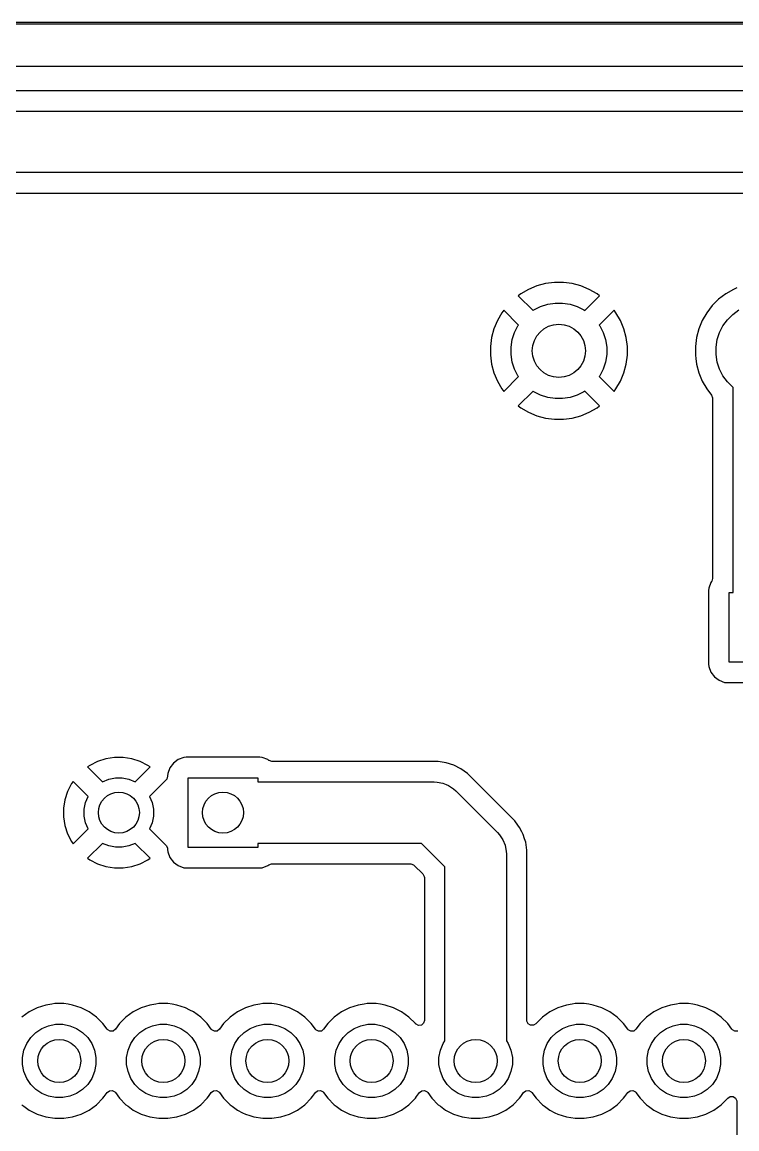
# Model space of a CAD drawing. Header units: millimetres. Extents: x 95 to 195, y -140 to -40.
# Drawn here: x 158.16 to 175.59, y -67 to -39.98 of the extents above; entities that cross this region are included whole.
import ezdxf

# ---------------------------------------------------------------- set-up
doc = ezdxf.new("R2010")
doc.units = ezdxf.units.MM
doc.layers.add('B.Cu', color=153, linetype='CONTINUOUS', true_color=0x4d7fc4)

msp = doc.modelspace()

# ---------------------------------------------------------------- linework, layer by layer
at = {"layer": 'B.Cu', "linetype": 'CONTINUOUS'}
for p, q in [((95, -39.975), (195, -39.975)), ((194.975, -40.025), (95.025, -40.025)), ((99.862014, -41.0505), (190.152974, -41.0505)), ((183.398417, -41.6495), (148.298417, -41.6495)), ((148.2, -42.15), (183.3, -42.15)), ((182.98934, -43.65), (148.95, -43.65)), ((149.5745, -44.1505), (182.730664, -44.1505)), ((170.712043, -46.415234), (170.509801, -46.499004)), ((170.923503, -46.358573), (170.712043, -46.415234)), ((171.140532, -46.330001), (170.923503, -46.358573)), ((171.140549, -46.33), (171.140532, -46.330001)), ((171.359451, -46.33), (171.140549, -46.33)), ((171.359467, -46.330001), (171.359451, -46.33)), ((171.576496, -46.358573), (171.359467, -46.330001)), ((171.787956, -46.415234), (171.576496, -46.358573)), ((171.990198, -46.499004), (171.787956, -46.415234)), ((175.593374, -46.463847), (175.509572, -46.49856)), ((170.3202, -46.608471), (170.25899, -46.655438)), ((170.25899, -46.655438), (170.619729, -47.016177)), ((170.320215, -46.608461), (170.3202, -46.608471)), ((170.509785, -46.499012), (170.320215, -46.608461)), ((170.509801, -46.499004), (170.509785, -46.499012)), ((171.880268, -47.016175), (172.241007, -46.655438)), ((171.990214, -46.499012), (171.990198, -46.499004)), ((172.179782, -46.60846), (171.990214, -46.499012)), ((172.17979, -46.608466), (172.179782, -46.60846)), ((172.241007, -46.655437), (172.17979, -46.608466)), ((172.241007, -46.655438), (172.241007, -46.655437)), ((175.146194, -46.741361), (174.991361, -46.896194)), ((175.146201, -46.741355), (175.146194, -46.741361)), ((175.319929, -46.608049), (175.146201, -46.741355)), ((175.509561, -46.498565), (175.319929, -46.608049)), ((175.509569, -46.498561), (175.509561, -46.498565)), ((175.509572, -46.49856), (175.509569, -46.498561)), ((169.905438, -47.00899), (169.858471, -47.0702)), ((170.266177, -47.369729), (169.905438, -47.00899)), ((170.619729, -47.016177), (170.638677, -47.002411)), ((170.638677, -47.002411), (170.80226, -46.919061)), ((170.80226, -46.919061), (170.976869, -46.862327)), ((170.976869, -46.862327), (171.158203, -46.833607)), ((171.158203, -46.833607), (171.341797, -46.833607)), ((171.341797, -46.833607), (171.523131, -46.862327)), ((171.523131, -46.862327), (171.69774, -46.919061)), ((171.69774, -46.919061), (171.861323, -47.002411)), ((171.861323, -47.002411), (171.880268, -47.016175)), ((172.59456, -47.008991), (172.233822, -47.369728)), ((172.641527, -47.0702), (172.59456, -47.008991)), ((174.991355, -46.896201), (174.858049, -47.069929)), ((174.991361, -46.896194), (174.991355, -46.896201)), ((175.490146, -47.110325), (175.638677, -47.002411)), ((169.749004, -47.259801), (169.665234, -47.462043)), ((169.749012, -47.259785), (169.749004, -47.259801)), ((169.858461, -47.070215), (169.749012, -47.259785)), ((169.858471, -47.0702), (169.858461, -47.070215)), ((172.641532, -47.070208), (172.641527, -47.0702)), ((172.75099, -47.259792), (172.641532, -47.070208)), ((172.750995, -47.259801), (172.75099, -47.259792)), ((172.834765, -47.462043), (172.750995, -47.259801)), ((174.74856, -47.259572), (174.713847, -47.343374)), ((174.748561, -47.259569), (174.74856, -47.259572)), ((174.748565, -47.259561), (174.748561, -47.259569)), ((174.858049, -47.069929), (174.748565, -47.259561)), ((175.252411, -47.388677), (175.360325, -47.240146)), ((175.360325, -47.240146), (175.490146, -47.110325)), ((169.665234, -47.462043), (169.608573, -47.673503)), ((170.112327, -47.726869), (170.169061, -47.55226)), ((170.169061, -47.55226), (170.252411, -47.388677)), ((170.252411, -47.388677), (170.266177, -47.369729)), ((172.233822, -47.369728), (172.247589, -47.388677)), ((172.247589, -47.388677), (172.330939, -47.55226)), ((172.330939, -47.55226), (172.387673, -47.726869)), ((172.891426, -47.673503), (172.834765, -47.462043)), ((174.664758, -47.461884), (174.608084, -47.673399)), ((174.713847, -47.343374), (174.664758, -47.461884)), ((175.112327, -47.726869), (175.169061, -47.55226)), ((175.169061, -47.55226), (175.252411, -47.388677)), ((169.608573, -47.673503), (169.580001, -47.890532)), ((170.083607, -47.908203), (170.112327, -47.726869)), ((172.387673, -47.726869), (172.416393, -47.908203)), ((172.919998, -47.890532), (172.891426, -47.673503)), ((174.608082, -47.67341), (174.5795, -47.890502)), ((174.608084, -47.673399), (174.608082, -47.67341)), ((175.083607, -47.908203), (175.112327, -47.726869)), ((169.580001, -47.890532), (169.58, -47.890548)), ((169.58, -47.890548), (169.58, -48.109451)), ((170.083607, -48.091797), (170.083607, -47.908203)), ((170.112327, -48.273131), (170.083607, -48.091797)), ((172.416393, -48.091797), (172.387673, -48.273131)), ((172.416393, -47.908203), (172.416393, -48.091797)), ((172.92, -47.890548), (172.919998, -47.890532)), ((172.92, -48.109451), (172.92, -47.890548)), ((174.5795, -47.890502), (174.5795, -48.109497)), ((175.083607, -48.091797), (175.083607, -47.908203)), ((175.112327, -48.273131), (175.083607, -48.091797)), ((169.58, -48.109451), (169.580001, -48.109467)), ((169.580001, -48.109467), (169.608573, -48.326496)), ((169.608573, -48.326496), (169.665234, -48.537956)), ((170.169061, -48.44774), (170.112327, -48.273131)), ((172.387673, -48.273131), (172.330939, -48.44774)), ((172.834765, -48.537956), (172.891426, -48.326496)), ((172.891426, -48.326496), (172.919998, -48.109467)), ((172.919998, -48.109467), (172.92, -48.109451)), ((174.5795, -48.109497), (174.590046, -48.189598)), ((174.590046, -48.189598), (174.608083, -48.326598)), ((174.608083, -48.326598), (174.608084, -48.3266)), ((174.608084, -48.3266), (174.664715, -48.537956)), ((175.169061, -48.44774), (175.112327, -48.273131)), ((169.665234, -48.537956), (169.749004, -48.740198)), ((169.905438, -48.991007), (170.266176, -48.630268)), ((170.252411, -48.611323), (170.169061, -48.44774)), ((170.266176, -48.630268), (170.252411, -48.611323)), ((172.247589, -48.611323), (172.233823, -48.63027)), ((172.233823, -48.63027), (172.59456, -48.991007)), ((172.330939, -48.44774), (172.247589, -48.611323)), ((172.750995, -48.740198), (172.834765, -48.537956)), ((174.664715, -48.537956), (174.664759, -48.538117)), ((174.664759, -48.538117), (174.74856, -48.740428)), ((175.252411, -48.611323), (175.169061, -48.44774)), ((175.360325, -48.759854), (175.252411, -48.611323)), ((169.749004, -48.740198), (169.749012, -48.740214)), ((169.749012, -48.740214), (169.85846, -48.929782)), ((172.641537, -48.929785), (172.750987, -48.740214)), ((172.750987, -48.740214), (172.750995, -48.740198)), ((174.74856, -48.740428), (174.748562, -48.740433)), ((174.748562, -48.740433), (174.748565, -48.740438)), ((174.748565, -48.740438), (174.858046, -48.930066)), ((175.490146, -48.889675), (175.360325, -48.759854)), ((175.5, -48.896834), (175.490146, -48.889675)), ((175.5, -53.9), (175.5, -48.896834)), ((169.85846, -48.929782), (169.858466, -48.92979)), ((169.858466, -48.92979), (169.905438, -48.991007)), ((170.619729, -48.983822), (170.258991, -49.34456)), ((170.638677, -48.997589), (170.619729, -48.983822)), ((170.80226, -49.080939), (170.638677, -48.997589)), ((170.976869, -49.137673), (170.80226, -49.080939)), ((171.158203, -49.166393), (170.976869, -49.137673)), ((171.341797, -49.166393), (171.158203, -49.166393)), ((171.523131, -49.137673), (171.341797, -49.166393)), ((171.69774, -49.080939), (171.523131, -49.137673)), ((171.861323, -48.997589), (171.69774, -49.080939)), ((171.88027, -48.983823), (171.861323, -48.997589)), ((172.241007, -49.34456), (171.88027, -48.983823)), ((172.59456, -48.991007), (172.641531, -48.929793)), ((172.641531, -48.929793), (172.641537, -48.929785)), ((174.858046, -48.930066), (174.858049, -48.93007)), ((174.858049, -48.93007), (174.85805, -48.930071)), ((174.85805, -48.930071), (174.973877, -49.081019)), ((174.973877, -49.081019), (174.99907, -49.146187)), ((174.99907, -49.146187), (174.9995, -49.156504)), ((174.9995, -49.156504), (174.9995, -53.558561)), ((170.258991, -49.34456), (170.258991, -49.344561)), ((170.258991, -49.344561), (170.3202, -49.391527)), ((170.3202, -49.391527), (170.320208, -49.391532)), ((170.320208, -49.391532), (170.509792, -49.50099)), ((171.990214, -49.500987), (172.179785, -49.391537)), ((172.179785, -49.391537), (172.179793, -49.391531)), ((172.179793, -49.391531), (172.241007, -49.34456)), ((170.509792, -49.50099), (170.509801, -49.500995)), ((170.509801, -49.500995), (170.712043, -49.584765)), ((170.712043, -49.584765), (170.923503, -49.641426)), ((170.923503, -49.641426), (171.140532, -49.669998)), ((171.140532, -49.669998), (171.140549, -49.67)), ((171.140549, -49.67), (171.359451, -49.67)), ((171.359451, -49.67), (171.359467, -49.669998)), ((171.359467, -49.669998), (171.576496, -49.641426)), ((171.576496, -49.641426), (171.787956, -49.584765)), ((171.787956, -49.584765), (171.990198, -49.500995)), ((171.990198, -49.500995), (171.990214, -49.500987)), ((174.956202, -53.657671), (174.905908, -53.792517)), ((174.956204, -53.657668), (174.956202, -53.657671)), ((174.974767, -53.632872), (174.956204, -53.657668)), ((174.979815, -53.6256), (174.974767, -53.632872)), ((174.9995, -53.558561), (174.979815, -53.6256)), ((174.899501, -53.852116), (174.8995, -53.852135)), ((174.8995, -53.852135), (174.8995, -55.64787)), ((174.905908, -53.792517), (174.899501, -53.852116)), ((175.4, -55.6), (175.4, -53.9)), ((175.4, -53.9), (175.5, -53.9)), ((174.8995, -55.64787), (174.899501, -55.647876)), ((174.899501, -55.647876), (174.905908, -55.707483)), ((177.1, -55.6), (175.4, -55.6)), ((174.905908, -55.707483), (174.956202, -55.842328)), ((174.956202, -55.842328), (174.956206, -55.842335)), ((174.956206, -55.842335), (175.042452, -55.957544)), ((175.042452, -55.957544), (175.042455, -55.957547)), ((175.042455, -55.957547), (175.157664, -56.043793)), ((175.157664, -56.043793), (175.157671, -56.043797)), ((175.157671, -56.043797), (175.292517, -56.094091)), ((175.292517, -56.094091), (175.292516, -56.094091)), ((175.292516, -56.094091), (175.299444, -56.094835)), ((175.299444, -56.094835), (175.352127, -56.1005)), ((175.352127, -56.1005), (177.147872, -56.100499)), ((159.996782, -58.023904), (159.807439, -58.12038)), ((160.198869, -57.958242), (159.996782, -58.023904)), ((160.198872, -57.958242), (160.198869, -57.958242)), ((160.408754, -57.925), (160.198872, -57.958242)), ((160.621246, -57.925), (160.408754, -57.925)), ((160.831129, -57.958242), (160.621246, -57.925)), ((161.033217, -58.023904), (160.831129, -57.958242)), ((161.22255, -58.120375), (161.033217, -58.023904)), ((161.847452, -58.067455), (161.761206, -58.182664)), ((161.847455, -58.067452), (161.847452, -58.067455)), ((161.962664, -57.981206), (161.847455, -58.067452)), ((161.962671, -57.981202), (161.962664, -57.981206)), ((162.097516, -57.930908), (161.962671, -57.981202)), ((162.157123, -57.924501), (162.097516, -57.930908)), ((162.157129, -57.9245), (162.157123, -57.924501)), ((163.952864, -57.9245), (162.157129, -57.9245)), ((163.952873, -57.9245), (163.952864, -57.9245)), ((163.952881, -57.9245), (163.952873, -57.9245)), ((163.952883, -57.924501), (163.952881, -57.9245)), ((164.012483, -57.930908), (163.952883, -57.924501)), ((164.147328, -57.981202), (164.012482, -57.930908)), ((164.012482, -57.930908), (164.012483, -57.930908)), ((164.147331, -57.981204), (164.147328, -57.981202)), ((164.172128, -57.999767), (164.147331, -57.981204)), ((164.1794, -58.004815), (164.172128, -57.999767)), ((164.246439, -58.0245), (164.1794, -58.004815)), ((168.303417, -58.0245), (164.246439, -58.0245)), ((168.303422, -58.0245), (168.303417, -58.0245)), ((168.497826, -58.05529), (168.303422, -58.0245)), ((168.68503, -58.116117), (168.497826, -58.05529)), ((159.807439, -58.12038), (159.753282, -58.159727)), ((159.753282, -58.159727), (159.753282, -58.159728)), ((159.753282, -58.159728), (160.117571, -58.524017)), ((160.912428, -58.524017), (161.276716, -58.159728)), ((161.276716, -58.159728), (161.22255, -58.120375)), ((161.710908, -58.317517), (161.704501, -58.377116)), ((161.761202, -58.182671), (161.710908, -58.317517)), ((161.761206, -58.182664), (161.761202, -58.182671)), ((168.860405, -58.205476), (168.68503, -58.116117)), ((169.019646, -58.321172), (168.860405, -58.205476)), ((169.019648, -58.321174), (169.019646, -58.321172)), ((170.17383, -59.475355), (169.019648, -58.321174)), ((159.36038, -58.567439), (159.263904, -58.756782)), ((159.399727, -58.513282), (159.36038, -58.567439)), ((159.399728, -58.513282), (159.399727, -58.513282)), ((159.764017, -58.877571), (159.399728, -58.513282)), ((160.117571, -58.524017), (160.268258, -58.461601)), ((160.268258, -58.461601), (160.431685, -58.429093)), ((160.431685, -58.429093), (160.598315, -58.429093)), ((160.598315, -58.429093), (160.761742, -58.461601)), ((160.761742, -58.461601), (160.912428, -58.524017)), ((161.668181, -58.475371), (161.265982, -58.877569)), ((161.684815, -58.454729), (161.668181, -58.475371)), ((161.7045, -58.38769), (161.684815, -58.454729)), ((161.704501, -58.377116), (161.7045, -58.377135)), ((161.7045, -58.377135), (161.7045, -58.38769)), ((162.205, -60.125), (162.205, -58.425)), ((162.205, -58.425), (163.905, -58.425)), ((163.905, -58.425), (163.905, -58.525)), ((163.905, -58.525), (168.205, -58.525)), ((168.205, -58.525), (168.278513, -58.528611)), ((168.278513, -58.528611), (168.422713, -58.557294)), ((168.422713, -58.557294), (168.502283, -58.590253)), ((168.502283, -58.590253), (168.558548, -58.613559)), ((168.558548, -58.613559), (168.680795, -58.695242)), ((159.263904, -58.756782), (159.198242, -58.958869)), ((159.701601, -59.028258), (159.764017, -58.877571)), ((161.265982, -58.877569), (161.328399, -59.028258)), ((168.680795, -58.695242), (168.73533, -58.74467)), ((168.73533, -58.74467), (169.75033, -59.75967)), ((159.198242, -58.958872), (159.165, -59.168753)), ((159.165, -59.168753), (159.165, -59.381246)), ((159.198242, -58.958869), (159.198242, -58.958872)), ((159.669093, -59.191685), (159.701601, -59.028258)), ((161.328399, -59.028258), (161.360907, -59.191685)), ((159.165, -59.381246), (159.198242, -59.591127)), ((159.669093, -59.358315), (159.669093, -59.191685)), ((159.701601, -59.521742), (159.669093, -59.358315)), ((161.360907, -59.358315), (161.328399, -59.521742)), ((161.360907, -59.191685), (161.360907, -59.358315)), ((159.198242, -59.591127), (159.198242, -59.59113)), ((159.198242, -59.59113), (159.263904, -59.793217)), ((159.399728, -60.036716), (159.764016, -59.672427)), ((159.764016, -59.672427), (159.701601, -59.521742)), ((161.328399, -59.521742), (161.265982, -59.672428)), ((161.265982, -59.672428), (161.668181, -60.074628)), ((170.173834, -59.47536), (170.17383, -59.475355)), ((170.251317, -59.582007), (170.173834, -59.47536)), ((170.289524, -59.634595), (170.251317, -59.582007)), ((170.343702, -59.740925), (170.289524, -59.634595)), ((159.263904, -59.793217), (159.360375, -59.98255)), ((159.360375, -59.98255), (159.399728, -60.036716)), ((169.75033, -59.75967), (169.799758, -59.814205)), ((169.799758, -59.814205), (169.881441, -59.936452)), ((169.881441, -59.936452), (169.881441, -59.936453)), ((169.881441, -59.936453), (169.937706, -60.072287)), ((170.378882, -59.809969), (170.343702, -59.740925)), ((170.378882, -59.809971), (170.378882, -59.809969)), ((170.378884, -59.809974), (170.378882, -59.809971)), ((170.412318, -59.912873), (170.378884, -59.809974)), ((170.412318, -59.912874), (170.412318, -59.912873)), ((170.439709, -59.997173), (170.412318, -59.912874)), ((160.117569, -60.025981), (159.753282, -60.390269)), ((160.268258, -60.088399), (160.117569, -60.025981)), ((160.431685, -60.120907), (160.268258, -60.088399)), ((160.598315, -60.120907), (160.431685, -60.120907)), ((160.761742, -60.088399), (160.598315, -60.120907)), ((160.912428, -60.025982), (160.761742, -60.088399)), ((161.276717, -60.39027), (160.912428, -60.025982)), ((161.668181, -60.074628), (161.701666, -60.135951)), ((161.701666, -60.135951), (161.7045, -60.1623)), ((161.7045, -60.1623), (161.7045, -60.172865)), ((161.7045, -60.172865), (161.704501, -60.172876)), ((161.704501, -60.172876), (161.710908, -60.232483)), ((161.710908, -60.232483), (161.761202, -60.367328)), ((163.905, -60.125), (162.205, -60.125)), ((167.89434, -60.025), (163.905, -60.025)), ((163.905, -60.025), (163.905, -60.125)), ((168.47, -60.60066), (167.89434, -60.025)), ((169.937706, -60.072287), (169.957712, -60.172865)), ((169.957712, -60.172865), (169.966389, -60.216487)), ((169.966389, -60.216487), (169.97, -60.29)), ((170.4705, -60.191577), (170.439709, -59.997173)), ((170.4705, -64.348077), (170.4705, -60.191577)), ((159.753282, -60.390269), (159.753282, -60.39027)), ((159.753282, -60.39027), (159.807449, -60.429624)), ((159.807449, -60.429624), (159.996782, -60.526095)), ((161.033217, -60.526095), (161.222554, -60.429622)), ((161.222554, -60.429622), (161.276716, -60.39027)), ((161.276716, -60.39027), (161.276717, -60.39027)), ((161.761202, -60.367328), (161.761206, -60.367335)), ((161.761206, -60.367335), (161.847452, -60.482544)), ((161.847452, -60.482544), (161.847455, -60.482547)), ((161.847455, -60.482547), (161.962664, -60.568793)), ((164.237592, -60.525816), (164.246439, -60.5255)), ((164.246439, -60.5255), (167.635664, -60.5255)), ((167.635664, -60.5255), (167.702703, -60.545185)), ((169.97, -60.29), (169.97, -64.847798)), ((159.996782, -60.526095), (160.19887, -60.591757)), ((160.19887, -60.591757), (160.408754, -60.625)), ((160.408754, -60.625), (160.621246, -60.625)), ((160.621246, -60.625), (160.831127, -60.591757)), ((160.831127, -60.591757), (160.83113, -60.591757)), ((160.83113, -60.591757), (161.033217, -60.526095)), ((161.962664, -60.568793), (161.962671, -60.568797)), ((161.962671, -60.568797), (162.097517, -60.619091)), ((162.097517, -60.619091), (162.097516, -60.619091)), ((162.097516, -60.619091), (162.104444, -60.619835)), ((162.104444, -60.619835), (162.157127, -60.6255)), ((162.157127, -60.6255), (163.952872, -60.625499)), ((163.952872, -60.625499), (164.012483, -60.619091)), ((164.012483, -60.619091), (164.147331, -60.568796)), ((164.147331, -60.568796), (164.172128, -60.550233)), ((164.172128, -60.550233), (164.237592, -60.525816)), ((167.702703, -60.545185), (167.723345, -60.561819)), ((167.723345, -60.561819), (167.933181, -60.771655)), ((167.933181, -60.771655), (167.966666, -60.832978)), ((168.47, -64.847798), (168.47, -60.60066)), ((167.966666, -60.832978), (167.9695, -60.859336)), ((167.9695, -60.859336), (167.9695, -64.348077)), ((158.732047, -63.971485), (158.522396, -64.039603)), ((158.877201, -63.948495), (158.732047, -63.971485)), ((158.949778, -63.937), (158.877201, -63.948495)), ((159.170222, -63.937), (158.949778, -63.937)), ((159.279086, -63.954242), (159.170222, -63.937)), ((159.387952, -63.971485), (159.279086, -63.954242)), ((159.597603, -64.039603), (159.387952, -63.971485)), ((161.272047, -63.971485), (161.062396, -64.039603)), ((161.417201, -63.948495), (161.272047, -63.971485)), ((161.489778, -63.937), (161.417201, -63.948495)), ((161.710222, -63.937), (161.489778, -63.937)), ((161.819086, -63.954242), (161.710222, -63.937)), ((161.927952, -63.971485), (161.819086, -63.954242)), ((162.137603, -64.039603), (161.927952, -63.971485)), ((163.812047, -63.971485), (163.602396, -64.039603)), ((163.957201, -63.948495), (163.812047, -63.971485)), ((164.029778, -63.937), (163.957201, -63.948495)), ((164.250222, -63.937), (164.029778, -63.937)), ((164.359086, -63.954242), (164.250222, -63.937)), ((164.467952, -63.971485), (164.359086, -63.954242)), ((164.677603, -64.039603), (164.467952, -63.971485)), ((166.352047, -63.971485), (166.142396, -64.039603)), ((166.497201, -63.948495), (166.352047, -63.971485)), ((166.569778, -63.937), (166.497201, -63.948495)), ((166.790222, -63.937), (166.569778, -63.937)), ((166.899086, -63.954242), (166.790222, -63.937)), ((167.007952, -63.971485), (166.899086, -63.954242)), ((167.217603, -64.039603), (167.007952, -63.971485)), ((171.432047, -63.971485), (171.222396, -64.039603)), ((171.577201, -63.948495), (171.432047, -63.971485)), ((171.649778, -63.937), (171.577201, -63.948495)), ((171.870222, -63.937), (171.649778, -63.937)), ((171.979086, -63.954242), (171.870222, -63.937)), ((172.087952, -63.971485), (171.979086, -63.954242)), ((172.297603, -64.039603), (172.087952, -63.971485)), ((173.972047, -63.971485), (173.762396, -64.039603)), ((174.117201, -63.948495), (173.972047, -63.971485)), ((174.189778, -63.937), (174.117201, -63.948495)), ((174.410222, -63.937), (174.189778, -63.937)), ((174.519086, -63.954242), (174.410222, -63.937)), ((174.627952, -63.971485), (174.519086, -63.954242)), ((174.837603, -64.039603), (174.627952, -63.971485)), ((158.325974, -64.139687), (158.147641, -64.269252)), ((158.522393, -64.039604), (158.325974, -64.139687)), ((158.522396, -64.039603), (158.522393, -64.039604)), ((159.597606, -64.039604), (159.597603, -64.039603)), ((159.710667, -64.097213), (159.597606, -64.039604)), ((159.794022, -64.139685), (159.710667, -64.097213)), ((159.794024, -64.139686), (159.794022, -64.139685)), ((159.794025, -64.139687), (159.794024, -64.139686)), ((159.972358, -64.269252), (159.794025, -64.139687)), ((159.972363, -64.269256), (159.972358, -64.269252)), ((160.128243, -64.425136), (159.972363, -64.269256)), ((160.687636, -64.269256), (160.531756, -64.425136)), ((160.687641, -64.269252), (160.687636, -64.269256)), ((160.865974, -64.139687), (160.687641, -64.269252)), ((161.062393, -64.039604), (160.865974, -64.139687)), ((161.062396, -64.039603), (161.062393, -64.039604)), ((162.137606, -64.039604), (162.137603, -64.039603)), ((162.250667, -64.097213), (162.137606, -64.039604)), ((162.334022, -64.139685), (162.250667, -64.097213)), ((162.334024, -64.139686), (162.334022, -64.139685)), ((162.334025, -64.139687), (162.334024, -64.139686)), ((162.512358, -64.269252), (162.334025, -64.139687)), ((162.512363, -64.269256), (162.512358, -64.269252)), ((162.668243, -64.425136), (162.512363, -64.269256)), ((163.227636, -64.269256), (163.071756, -64.425136)), ((163.227641, -64.269252), (163.227636, -64.269256)), ((163.405974, -64.139687), (163.227641, -64.269252)), ((163.602393, -64.039604), (163.405974, -64.139687)), ((163.602396, -64.039603), (163.602393, -64.039604)), ((164.677606, -64.039604), (164.677603, -64.039603)), ((164.790667, -64.097213), (164.677606, -64.039604)), ((164.874022, -64.139685), (164.790667, -64.097213)), ((164.874024, -64.139686), (164.874022, -64.139685)), ((164.874025, -64.139687), (164.874024, -64.139686)), ((165.052358, -64.269252), (164.874025, -64.139687)), ((165.052363, -64.269256), (165.052358, -64.269252)), ((165.208243, -64.425136), (165.052363, -64.269256)), ((165.767636, -64.269256), (165.611756, -64.425136)), ((165.767641, -64.269252), (165.767636, -64.269256)), ((165.945974, -64.139687), (165.767641, -64.269252)), ((166.142393, -64.039604), (165.945974, -64.139687)), ((166.142396, -64.039603), (166.142393, -64.039604)), ((167.217606, -64.039604), (167.217603, -64.039603)), ((167.330667, -64.097213), (167.217606, -64.039604)), ((167.414022, -64.139685), (167.330667, -64.097213)), ((167.414024, -64.139686), (167.414022, -64.139685)), ((167.414025, -64.139687), (167.414024, -64.139686)), ((167.592358, -64.269252), (167.414025, -64.139687)), ((167.592363, -64.269256), (167.592358, -64.269252)), ((167.748246, -64.425139), (167.592363, -64.269256)), ((170.847636, -64.269256), (170.691753, -64.425139)), ((170.847641, -64.269252), (170.847636, -64.269256)), ((171.025974, -64.139687), (170.847641, -64.269252)), ((171.222393, -64.039604), (171.025974, -64.139687)), ((171.222396, -64.039603), (171.222393, -64.039604)), ((172.297606, -64.039604), (172.297603, -64.039603)), ((172.410667, -64.097213), (172.297606, -64.039604)), ((172.494022, -64.139685), (172.410667, -64.097213)), ((172.494024, -64.139686), (172.494022, -64.139685)), ((172.494025, -64.139687), (172.494024, -64.139686)), ((172.672358, -64.269252), (172.494025, -64.139687)), ((172.672363, -64.269256), (172.672358, -64.269252)), ((172.828243, -64.425136), (172.672363, -64.269256)), ((173.387636, -64.269256), (173.231756, -64.425136)), ((173.387641, -64.269252), (173.387636, -64.269256)), ((173.565974, -64.139687), (173.387641, -64.269252)), ((173.762393, -64.039604), (173.565974, -64.139687)), ((173.762396, -64.039603), (173.762393, -64.039604)), ((174.837606, -64.039604), (174.837603, -64.039603)), ((174.950667, -64.097213), (174.837606, -64.039604)), ((175.034022, -64.139685), (174.950667, -64.097213)), ((175.034024, -64.139686), (175.034022, -64.139685)), ((175.034025, -64.139687), (175.034024, -64.139686)), ((175.212358, -64.269252), (175.034025, -64.139687)), ((175.212363, -64.269256), (175.212358, -64.269252)), ((175.368243, -64.425136), (175.212363, -64.269256)), ((158.489046, -64.641791), (158.635743, -64.543771)), ((158.635743, -64.543771), (158.798744, -64.476254)), ((158.798744, -64.476254), (158.971785, -64.441834)), ((158.971785, -64.441834), (159.148215, -64.441834)), ((159.148215, -64.441834), (159.321256, -64.476254)), ((159.321256, -64.476254), (159.484257, -64.543771)), ((159.484257, -64.543771), (159.630954, -64.641791)), ((160.128247, -64.425141), (160.128243, -64.425136)), ((160.229682, -64.564754), (160.128247, -64.425141)), ((160.24358, -64.580793), (160.229682, -64.564754)), ((160.430318, -64.564754), (160.374988, -64.60742)), ((160.531752, -64.425141), (160.430318, -64.564754)), ((160.531756, -64.425136), (160.531752, -64.425141)), ((161.029046, -64.641791), (161.175743, -64.543771)), ((161.175743, -64.543771), (161.338744, -64.476254)), ((161.338744, -64.476254), (161.511785, -64.441834)), ((161.511785, -64.441834), (161.688215, -64.441834)), ((161.688215, -64.441834), (161.861256, -64.476254)), ((161.861256, -64.476254), (162.024257, -64.543771)), ((162.024257, -64.543771), (162.170954, -64.641791)), ((162.668247, -64.425141), (162.668243, -64.425136)), ((162.769682, -64.564754), (162.668247, -64.425141)), ((162.78358, -64.580793), (162.769682, -64.564754)), ((162.970318, -64.564754), (162.914988, -64.60742)), ((163.071752, -64.425141), (162.970318, -64.564754)), ((163.071756, -64.425136), (163.071752, -64.425141)), ((163.569046, -64.641791), (163.715743, -64.543771)), ((163.715743, -64.543771), (163.878744, -64.476254)), ((163.878744, -64.476254), (164.051785, -64.441834)), ((164.051785, -64.441834), (164.228215, -64.441834)), ((164.228215, -64.441834), (164.401256, -64.476254)), ((164.401256, -64.476254), (164.564257, -64.543771)), ((164.564257, -64.543771), (164.710954, -64.641791)), ((165.208247, -64.425141), (165.208243, -64.425136)), ((165.309682, -64.564754), (165.208247, -64.425141)), ((165.32358, -64.580793), (165.309682, -64.564754)), ((165.510318, -64.564754), (165.454988, -64.60742)), ((165.611752, -64.425141), (165.510318, -64.564754)), ((165.611756, -64.425136), (165.611752, -64.425141)), ((166.109046, -64.641791), (166.255743, -64.543771)), ((166.255743, -64.543771), (166.418744, -64.476254)), ((166.418744, -64.476254), (166.591785, -64.441834)), ((166.591785, -64.441834), (166.768215, -64.441834)), ((166.768215, -64.441834), (166.941256, -64.476254)), ((166.941256, -64.476254), (167.104257, -64.543771)), ((167.104257, -64.543771), (167.250954, -64.641791)), ((167.751219, -64.428619), (167.748246, -64.425139)), ((167.764297, -64.44179), (167.751219, -64.428619)), ((167.827853, -64.470815), (167.764297, -64.44179)), ((167.897011, -64.460871), (167.827853, -64.470815)), ((167.949815, -64.415116), (167.897011, -64.460871)), ((167.9695, -64.348077), (167.949815, -64.415116)), ((170.471889, -64.366586), (170.4705, -64.348077)), ((170.50136, -64.429936), (170.471889, -64.366586)), ((170.560402, -64.467297), (170.50136, -64.429936)), ((170.63027, -64.466806), (170.560402, -64.467297)), ((170.688781, -64.428619), (170.63027, -64.466806)), ((170.691753, -64.425139), (170.688781, -64.428619)), ((171.189046, -64.641791), (171.335743, -64.543771)), ((171.335743, -64.543771), (171.498744, -64.476254)), ((171.498744, -64.476254), (171.671785, -64.441834)), ((171.671785, -64.441834), (171.848215, -64.441834)), ((171.848215, -64.441834), (172.021256, -64.476254)), ((172.021256, -64.476254), (172.184257, -64.543771)), ((172.184257, -64.543771), (172.330954, -64.641791)), ((172.828247, -64.425141), (172.828243, -64.425136)), ((172.929682, -64.564754), (172.828247, -64.425141)), ((172.94358, -64.580793), (172.929682, -64.564754)), ((173.130318, -64.564754), (173.074988, -64.60742)), ((173.231752, -64.425141), (173.130318, -64.564754)), ((173.231756, -64.425136), (173.231752, -64.425141)), ((173.729046, -64.641791), (173.875743, -64.543771)), ((173.875743, -64.543771), (174.038744, -64.476254)), ((174.038744, -64.476254), (174.211785, -64.441834)), ((174.211785, -64.441834), (174.388215, -64.441834)), ((174.388215, -64.441834), (174.561256, -64.476254)), ((174.561256, -64.476254), (174.724257, -64.543771)), ((174.724257, -64.543771), (174.870954, -64.641791)), ((175.368247, -64.425141), (175.368243, -64.425136)), ((175.469682, -64.564754), (175.368247, -64.425141)), ((175.48358, -64.580793), (175.469682, -64.564754)), ((158.266271, -64.913243), (158.364291, -64.766546)), ((158.364291, -64.766546), (158.489046, -64.641791)), ((159.630954, -64.641791), (159.755709, -64.766546)), ((159.755709, -64.766546), (159.853729, -64.913243)), ((160.305375, -64.613399), (160.24358, -64.580793)), ((160.374988, -64.60742), (160.305375, -64.613399)), ((160.806271, -64.913243), (160.904291, -64.766546)), ((160.904291, -64.766546), (161.029046, -64.641791)), ((162.170954, -64.641791), (162.295709, -64.766546)), ((162.295709, -64.766546), (162.393729, -64.913243)), ((162.845375, -64.613399), (162.78358, -64.580793)), ((162.914988, -64.60742), (162.845375, -64.613399)), ((163.346271, -64.913243), (163.444291, -64.766546)), ((163.444291, -64.766546), (163.569046, -64.641791)), ((164.710954, -64.641791), (164.835709, -64.766546)), ((164.835709, -64.766546), (164.933729, -64.913243)), ((165.385375, -64.613399), (165.32358, -64.580793)), ((165.454988, -64.60742), (165.385375, -64.613399)), ((165.886271, -64.913243), (165.984291, -64.766546)), ((165.984291, -64.766546), (166.109046, -64.641791)), ((167.250954, -64.641791), (167.375709, -64.766546)), ((167.375709, -64.766546), (167.473729, -64.913243)), ((168.426271, -64.913243), (168.47, -64.847798)), ((169.97, -64.847798), (170.013729, -64.913243)), ((170.966271, -64.913243), (171.064291, -64.766546)), ((171.064291, -64.766546), (171.189046, -64.641791)), ((172.330954, -64.641791), (172.455709, -64.766546)), ((172.455709, -64.766546), (172.553729, -64.913243)), ((173.005375, -64.613399), (172.94358, -64.580793)), ((173.074988, -64.60742), (173.005375, -64.613399)), ((173.506271, -64.913243), (173.604291, -64.766546)), ((173.604291, -64.766546), (173.729046, -64.641791)), ((174.870954, -64.641791), (174.995709, -64.766546)), ((174.995709, -64.766546), (175.093729, -64.913243)), ((175.545375, -64.613399), (175.48358, -64.580793)), ((175.614988, -64.60742), (175.545375, -64.613399)), ((158.164334, -65.249285), (158.198754, -65.076244)), ((158.198754, -65.076244), (158.266271, -64.913243)), ((159.853729, -64.913243), (159.921246, -65.076244)), ((159.921246, -65.076244), (159.955666, -65.249285)), ((160.704334, -65.249285), (160.738754, -65.076244)), ((160.738754, -65.076244), (160.806271, -64.913243)), ((162.393729, -64.913243), (162.461246, -65.076244)), ((162.461246, -65.076244), (162.495666, -65.249285)), ((163.244334, -65.249285), (163.278754, -65.076244)), ((163.278754, -65.076244), (163.346271, -64.913243)), ((164.933729, -64.913243), (165.001246, -65.076244)), ((165.001246, -65.076244), (165.035666, -65.249285)), ((165.784334, -65.249285), (165.818754, -65.076244)), ((165.818754, -65.076244), (165.886271, -64.913243)), ((167.473729, -64.913243), (167.541246, -65.076244)), ((167.541246, -65.076244), (167.575666, -65.249285)), ((168.324334, -65.249285), (168.358754, -65.076244)), ((168.358754, -65.076244), (168.426271, -64.913243)), ((170.013729, -64.913243), (170.081246, -65.076244)), ((170.081246, -65.076244), (170.115666, -65.249285)), ((170.864334, -65.249285), (170.898754, -65.076244)), ((170.898754, -65.076244), (170.966271, -64.913243)), ((172.553729, -64.913243), (172.621246, -65.076244)), ((172.621246, -65.076244), (172.655666, -65.249285)), ((173.404334, -65.249285), (173.438754, -65.076244)), ((173.438754, -65.076244), (173.506271, -64.913243)), ((175.093729, -64.913243), (175.161246, -65.076244)), ((175.161246, -65.076244), (175.195666, -65.249285)), ((158.164334, -65.425715), (158.164334, -65.249285)), ((159.955666, -65.249285), (159.955666, -65.425715)), ((160.704334, -65.425715), (160.704334, -65.249285)), ((162.495666, -65.249285), (162.495666, -65.425715)), ((163.244334, -65.425715), (163.244334, -65.249285)), ((165.035666, -65.249285), (165.035666, -65.425715)), ((165.784334, -65.425715), (165.784334, -65.249285)), ((167.575666, -65.249285), (167.575666, -65.425715)), ((168.324334, -65.425715), (168.324334, -65.249285)), ((170.115666, -65.249285), (170.115666, -65.425715)), ((170.864334, -65.425715), (170.864334, -65.249285)), ((172.655666, -65.249285), (172.655666, -65.425715)), ((173.404334, -65.425715), (173.404334, -65.249285)), ((175.195666, -65.249285), (175.195666, -65.425715)), ((158.198754, -65.598756), (158.164334, -65.425715)), ((158.266271, -65.761757), (158.198754, -65.598756)), ((159.921246, -65.598756), (159.853729, -65.761757)), ((159.955666, -65.425715), (159.921246, -65.598756)), ((160.738754, -65.598756), (160.704334, -65.425715)), ((160.806271, -65.761757), (160.738754, -65.598756)), ((162.461246, -65.598756), (162.393729, -65.761757)), ((162.495666, -65.425715), (162.461246, -65.598756)), ((163.278754, -65.598756), (163.244334, -65.425715)), ((163.346271, -65.761757), (163.278754, -65.598756)), ((165.001246, -65.598756), (164.933729, -65.761757)), ((165.035666, -65.425715), (165.001246, -65.598756)), ((165.818754, -65.598756), (165.784334, -65.425715)), ((165.886271, -65.761757), (165.818754, -65.598756)), ((167.541246, -65.598756), (167.473729, -65.761757)), ((167.575666, -65.425715), (167.541246, -65.598756)), ((168.358754, -65.598756), (168.324334, -65.425715)), ((168.426271, -65.761757), (168.358754, -65.598756)), ((170.081246, -65.598756), (170.013729, -65.761757)), ((170.115666, -65.425715), (170.081246, -65.598756)), ((170.898754, -65.598756), (170.864334, -65.425715)), ((170.966271, -65.761757), (170.898754, -65.598756)), ((172.621246, -65.598756), (172.553729, -65.761757)), ((172.655666, -65.425715), (172.621246, -65.598756)), ((173.438754, -65.598756), (173.404334, -65.425715)), ((173.506271, -65.761757), (173.438754, -65.598756)), ((175.161246, -65.598756), (175.093729, -65.761757)), ((175.195666, -65.425715), (175.161246, -65.598756)), ((158.364291, -65.908454), (158.266271, -65.761757)), ((158.489046, -66.033209), (158.364291, -65.908454)), ((159.755709, -65.908454), (159.630954, -66.033209)), ((159.853729, -65.761757), (159.755709, -65.908454)), ((160.904291, -65.908454), (160.806271, -65.761757)), ((161.029046, -66.033209), (160.904291, -65.908454)), ((162.295709, -65.908454), (162.170954, -66.033209)), ((162.393729, -65.761757), (162.295709, -65.908454)), ((163.444291, -65.908454), (163.346271, -65.761757)), ((163.569046, -66.033209), (163.444291, -65.908454)), ((164.835709, -65.908454), (164.710954, -66.033209)), ((164.933729, -65.761757), (164.835709, -65.908454)), ((165.984291, -65.908454), (165.886271, -65.761757)), ((166.109046, -66.033209), (165.984291, -65.908454)), ((167.375709, -65.908454), (167.250954, -66.033209)), ((167.473729, -65.761757), (167.375709, -65.908454)), ((168.524291, -65.908454), (168.426271, -65.761757)), ((168.649046, -66.033209), (168.524291, -65.908454)), ((169.915709, -65.908454), (169.790954, -66.033209)), ((170.013729, -65.761757), (169.915709, -65.908454)), ((171.064291, -65.908454), (170.966271, -65.761757)), ((171.189046, -66.033209), (171.064291, -65.908454)), ((172.455709, -65.908454), (172.330954, -66.033209)), ((172.553729, -65.761757), (172.455709, -65.908454)), ((173.604291, -65.908454), (173.506271, -65.761757)), ((173.729046, -66.033209), (173.604291, -65.908454)), ((174.995709, -65.908454), (174.870954, -66.033209)), ((175.093729, -65.761757), (174.995709, -65.908454)), ((158.635743, -66.131229), (158.489046, -66.033209)), ((158.798744, -66.198746), (158.635743, -66.131229)), ((158.971785, -66.233166), (158.798744, -66.198746)), ((159.321256, -66.198746), (159.148215, -66.233166)), ((159.484257, -66.131229), (159.321256, -66.198746)), ((159.630954, -66.033209), (159.484257, -66.131229)), ((160.158516, -66.208196), (160.229682, -66.110245)), ((160.229682, -66.110245), (160.285011, -66.067579)), ((160.285011, -66.067579), (160.354625, -66.0616)), ((160.354625, -66.0616), (160.41642, -66.094205)), ((160.41642, -66.094205), (160.430318, -66.110245)), ((160.430318, -66.110245), (160.531752, -66.249858)), ((161.175743, -66.131229), (161.029046, -66.033209)), ((161.338744, -66.198746), (161.175743, -66.131229)), ((161.511785, -66.233166), (161.338744, -66.198746)), ((161.861256, -66.198746), (161.688215, -66.233166)), ((162.024257, -66.131229), (161.861256, -66.198746)), ((162.170954, -66.033209), (162.024257, -66.131229)), ((162.698516, -66.208196), (162.769682, -66.110245)), ((162.769682, -66.110245), (162.825011, -66.067579)), ((162.825011, -66.067579), (162.894625, -66.0616)), ((162.894625, -66.0616), (162.95642, -66.094205)), ((162.95642, -66.094205), (162.970318, -66.110245)), ((162.970318, -66.110245), (163.071752, -66.249858)), ((163.715743, -66.131229), (163.569046, -66.033209)), ((163.878744, -66.198746), (163.715743, -66.131229)), ((164.051785, -66.233166), (163.878744, -66.198746)), ((164.401256, -66.198746), (164.228215, -66.233166)), ((164.564257, -66.131229), (164.401256, -66.198746)), ((164.710954, -66.033209), (164.564257, -66.131229)), ((165.238516, -66.208196), (165.309682, -66.110245)), ((165.309682, -66.110245), (165.365011, -66.067579)), ((165.365011, -66.067579), (165.434625, -66.0616)), ((165.434625, -66.0616), (165.49642, -66.094205)), ((165.49642, -66.094205), (165.510318, -66.110245)), ((165.510318, -66.110245), (165.611752, -66.249858)), ((166.255743, -66.131229), (166.109046, -66.033209)), ((166.418744, -66.198746), (166.255743, -66.131229)), ((166.591785, -66.233166), (166.418744, -66.198746)), ((166.941256, -66.198746), (166.768215, -66.233166)), ((167.104257, -66.131229), (166.941256, -66.198746)), ((167.250954, -66.033209), (167.104257, -66.131229)), ((167.778516, -66.208196), (167.849682, -66.110245)), ((167.849682, -66.110245), (167.905011, -66.067579)), ((167.905011, -66.067579), (167.974625, -66.0616)), ((167.974625, -66.0616), (168.03642, -66.094205)), ((168.03642, -66.094205), (168.050318, -66.110245)), ((168.050318, -66.110245), (168.151752, -66.249858)), ((168.795743, -66.131229), (168.649046, -66.033209)), ((168.958744, -66.198746), (168.795743, -66.131229)), ((169.131785, -66.233166), (168.958744, -66.198746)), ((169.481256, -66.198746), (169.308215, -66.233166)), ((169.644257, -66.131229), (169.481256, -66.198746)), ((169.790954, -66.033209), (169.644257, -66.131229)), ((170.318516, -66.208196), (170.389682, -66.110245)), ((170.389682, -66.110245), (170.445011, -66.067579)), ((170.445011, -66.067579), (170.514625, -66.0616)), ((170.514625, -66.0616), (170.57642, -66.094205)), ((170.57642, -66.094205), (170.590318, -66.110245)), ((170.590318, -66.110245), (170.691752, -66.249858)), ((171.335743, -66.131229), (171.189046, -66.033209)), ((171.498744, -66.198746), (171.335743, -66.131229)), ((171.671785, -66.233166), (171.498744, -66.198746)), ((172.021256, -66.198746), (171.848215, -66.233166)), ((172.184257, -66.131229), (172.021256, -66.198746)), ((172.330954, -66.033209), (172.184257, -66.131229)), ((172.858516, -66.208196), (172.929682, -66.110245)), ((172.929682, -66.110245), (172.985011, -66.067579)), ((172.985011, -66.067579), (173.054625, -66.0616)), ((173.054625, -66.0616), (173.11642, -66.094205)), ((173.11642, -66.094205), (173.130318, -66.110245)), ((173.130318, -66.110245), (173.231752, -66.249858)), ((173.875743, -66.131229), (173.729046, -66.033209)), ((174.038744, -66.198746), (173.875743, -66.131229)), ((174.211785, -66.233166), (174.038744, -66.198746)), ((174.561256, -66.198746), (174.388215, -66.233166)), ((174.724257, -66.131229), (174.561256, -66.198746)), ((174.870954, -66.033209), (174.724257, -66.131229)), ((158.147641, -66.405747), (158.199354, -66.443318)), ((158.199354, -66.443318), (158.325978, -66.535315)), ((159.148215, -66.233166), (158.971785, -66.233166)), ((159.794022, -66.535315), (159.972365, -66.405742)), ((159.972365, -66.405742), (160.128242, -66.249865)), ((160.128242, -66.249865), (160.158516, -66.208196)), ((160.531752, -66.249858), (160.531756, -66.249863)), ((160.531756, -66.249863), (160.687636, -66.405743)), ((160.687636, -66.405743), (160.687641, -66.405747)), ((160.687641, -66.405747), (160.739354, -66.443318)), ((160.739354, -66.443318), (160.865978, -66.535315)), ((161.688215, -66.233166), (161.511785, -66.233166)), ((162.334022, -66.535315), (162.512365, -66.405742)), ((162.512365, -66.405742), (162.668242, -66.249865)), ((162.668242, -66.249865), (162.698516, -66.208196)), ((163.071752, -66.249858), (163.071756, -66.249863)), ((163.071756, -66.249863), (163.227636, -66.405743)), ((163.227636, -66.405743), (163.227641, -66.405747)), ((163.227641, -66.405747), (163.279354, -66.443318)), ((163.279354, -66.443318), (163.405978, -66.535315)), ((164.228215, -66.233166), (164.051785, -66.233166)), ((164.874022, -66.535315), (165.052365, -66.405742)), ((165.052365, -66.405742), (165.208242, -66.249865)), ((165.208242, -66.249865), (165.238516, -66.208196)), ((165.611752, -66.249858), (165.611756, -66.249863)), ((165.611756, -66.249863), (165.767636, -66.405743)), ((165.767636, -66.405743), (165.767641, -66.405747)), ((165.767641, -66.405747), (165.819354, -66.443318)), ((165.819354, -66.443318), (165.945978, -66.535315)), ((166.768215, -66.233166), (166.591785, -66.233166)), ((167.414022, -66.535315), (167.592365, -66.405742)), ((167.592365, -66.405742), (167.748242, -66.249865)), ((167.748242, -66.249865), (167.778516, -66.208196)), ((168.151752, -66.249858), (168.151756, -66.249863)), ((168.151756, -66.249863), (168.307636, -66.405743)), ((168.307636, -66.405743), (168.307641, -66.405747)), ((168.307641, -66.405747), (168.359354, -66.443318)), ((168.359354, -66.443318), (168.485978, -66.535315)), ((169.308215, -66.233166), (169.131785, -66.233166)), ((169.954022, -66.535315), (170.132365, -66.405742)), ((170.132365, -66.405742), (170.288242, -66.249865)), ((170.288242, -66.249865), (170.318516, -66.208196)), ((170.691752, -66.249858), (170.691756, -66.249863)), ((170.691756, -66.249863), (170.847636, -66.405743)), ((170.847636, -66.405743), (170.847641, -66.405747)), ((170.847641, -66.405747), (170.899354, -66.443318)), ((170.899354, -66.443318), (171.025978, -66.535315)), ((171.848215, -66.233166), (171.671785, -66.233166)), ((172.494022, -66.535315), (172.672365, -66.405742)), ((172.672365, -66.405742), (172.828242, -66.249865)), ((172.828242, -66.249865), (172.858516, -66.208196)), ((173.231752, -66.249858), (173.231756, -66.249863)), ((173.231756, -66.249863), (173.387636, -66.405743)), ((173.387636, -66.405743), (173.387641, -66.405747)), ((173.387641, -66.405747), (173.439354, -66.443318)), ((173.439354, -66.443318), (173.565978, -66.535315)), ((174.388215, -66.233166), (174.211785, -66.233166)), ((175.034022, -66.535315), (175.212365, -66.405742)), ((175.212365, -66.405742), (175.368242, -66.249865)), ((175.368242, -66.249865), (175.36825, -66.249852)), ((175.36825, -66.249852), (175.371213, -66.246386)), ((175.371213, -66.246386), (175.429722, -66.208196)), ((175.429722, -66.208196), (175.49959, -66.2077)), ((175.49959, -66.2077), (175.558634, -66.245056)), ((175.558634, -66.245056), (175.58811, -66.308405)), ((175.58811, -66.308405), (175.5895, -66.326922)), ((175.5895, -66.326922), (175.5895, -81.638422)), ((158.325978, -66.535315), (158.454375, -66.600737)), ((158.454375, -66.600737), (158.522393, -66.635395)), ((158.522393, -66.635395), (158.522396, -66.635396)), ((158.522396, -66.635396), (158.627221, -66.669455)), ((158.627221, -66.669455), (158.732049, -66.703515)), ((158.732049, -66.703515), (158.949778, -66.738)), ((158.949778, -66.738), (158.949779, -66.738)), ((158.949779, -66.738), (159.170221, -66.738)), ((159.170221, -66.738), (159.170222, -66.738)), ((159.170222, -66.738), (159.387951, -66.703515)), ((159.387951, -66.703515), (159.597606, -66.635395)), ((159.597606, -66.635395), (159.794022, -66.535315)), ((160.865978, -66.535315), (160.994375, -66.600737)), ((160.994375, -66.600737), (161.062393, -66.635395)), ((161.062393, -66.635395), (161.062396, -66.635396)), ((161.062396, -66.635396), (161.167221, -66.669455)), ((161.167221, -66.669455), (161.272049, -66.703515)), ((161.272049, -66.703515), (161.489778, -66.738)), ((161.489778, -66.738), (161.489779, -66.738)), ((161.489779, -66.738), (161.710221, -66.738)), ((161.710221, -66.738), (161.710222, -66.738)), ((161.710222, -66.738), (161.927951, -66.703515)), ((161.927951, -66.703515), (162.137606, -66.635395)), ((162.137606, -66.635395), (162.334022, -66.535315)), ((163.405978, -66.535315), (163.534375, -66.600737)), ((163.534375, -66.600737), (163.602393, -66.635395)), ((163.602393, -66.635395), (163.602396, -66.635396)), ((163.602396, -66.635396), (163.707221, -66.669455)), ((163.707221, -66.669455), (163.812049, -66.703515)), ((163.812049, -66.703515), (164.029778, -66.738)), ((164.029778, -66.738), (164.029779, -66.738)), ((164.029779, -66.738), (164.250221, -66.738)), ((164.250221, -66.738), (164.250222, -66.738)), ((164.250222, -66.738), (164.467951, -66.703515)), ((164.467951, -66.703515), (164.677606, -66.635395)), ((164.677606, -66.635395), (164.874022, -66.535315)), ((165.945978, -66.535315), (166.074375, -66.600737)), ((166.074375, -66.600737), (166.142393, -66.635395)), ((166.142393, -66.635395), (166.142396, -66.635396)), ((166.142396, -66.635396), (166.247221, -66.669455)), ((166.247221, -66.669455), (166.352049, -66.703515)), ((166.352049, -66.703515), (166.569778, -66.738)), ((166.569778, -66.738), (166.569779, -66.738)), ((166.569779, -66.738), (166.790221, -66.738)), ((166.790221, -66.738), (166.790222, -66.738)), ((166.790222, -66.738), (167.007951, -66.703515)), ((167.007951, -66.703515), (167.217606, -66.635395)), ((167.217606, -66.635395), (167.414022, -66.535315)), ((168.485978, -66.535315), (168.614375, -66.600737)), ((168.614375, -66.600737), (168.682393, -66.635395)), ((168.682393, -66.635395), (168.682396, -66.635396)), ((168.682396, -66.635396), (168.787221, -66.669455)), ((168.787221, -66.669455), (168.892049, -66.703515)), ((168.892049, -66.703515), (169.109778, -66.738)), ((169.109778, -66.738), (169.109779, -66.738)), ((169.109779, -66.738), (169.330221, -66.738)), ((169.330221, -66.738), (169.330222, -66.738)), ((169.330222, -66.738), (169.547951, -66.703515)), ((169.547951, -66.703515), (169.757606, -66.635395)), ((169.757606, -66.635395), (169.954022, -66.535315)), ((171.025978, -66.535315), (171.154375, -66.600737)), ((171.154375, -66.600737), (171.222393, -66.635395)), ((171.222393, -66.635395), (171.222396, -66.635396)), ((171.222396, -66.635396), (171.327221, -66.669455)), ((171.327221, -66.669455), (171.432049, -66.703515)), ((171.432049, -66.703515), (171.649778, -66.738)), ((171.649778, -66.738), (171.649779, -66.738)), ((171.649779, -66.738), (171.870221, -66.738)), ((171.870221, -66.738), (171.870222, -66.738)), ((171.870222, -66.738), (172.087951, -66.703515)), ((172.087951, -66.703515), (172.297606, -66.635395)), ((172.297606, -66.635395), (172.494022, -66.535315)), ((173.565978, -66.535315), (173.694375, -66.600737)), ((173.694375, -66.600737), (173.762393, -66.635395)), ((173.762393, -66.635395), (173.762396, -66.635396)), ((173.762396, -66.635396), (173.867221, -66.669455)), ((173.867221, -66.669455), (173.972049, -66.703515)), ((173.972049, -66.703515), (174.189778, -66.738)), ((174.189778, -66.738), (174.189779, -66.738)), ((174.189779, -66.738), (174.410221, -66.738)), ((174.410221, -66.738), (174.410222, -66.738)), ((174.410222, -66.738), (174.627951, -66.703515)), ((174.627951, -66.703515), (174.837606, -66.635395)), ((174.837606, -66.635395), (175.034022, -66.535315))]:
    msp.add_line(p, q, dxfattribs=at)
at = {"layer": 'B.Cu'}
for centre, radius in [((171.25, -48), 0.65), ((171.25, -48), 0.65), ((171.25, -48), 0.65), ((160.515, -59.275), 0.5), ((160.515, -59.275), 0.5), ((160.515, -59.275), 0.5), ((163.055, -59.275), 0.5), ((163.055, -59.275), 0.5), ((163.055, -59.275), 0.5), ((159.06, -65.3375), 0.525), ((159.06, -65.3375), 0.525), ((159.06, -65.3375), 0.525), ((161.6, -65.3375), 0.525), ((161.6, -65.3375), 0.525), ((161.6, -65.3375), 0.525), ((164.14, -65.3375), 0.525), ((164.14, -65.3375), 0.525), ((164.14, -65.3375), 0.525), ((166.68, -65.3375), 0.525), ((166.68, -65.3375), 0.525), ((166.68, -65.3375), 0.525), ((169.22, -65.3375), 0.525), ((169.22, -65.3375), 0.525), ((169.22, -65.3375), 0.525), ((171.76, -65.3375), 0.525), ((171.76, -65.3375), 0.525), ((171.76, -65.3375), 0.525), ((174.3, -65.3375), 0.525), ((174.3, -65.3375), 0.525), ((174.3, -65.3375), 0.525)]:
    msp.add_circle(centre, radius, dxfattribs=at)

doc.saveas('drawing.dxf')
